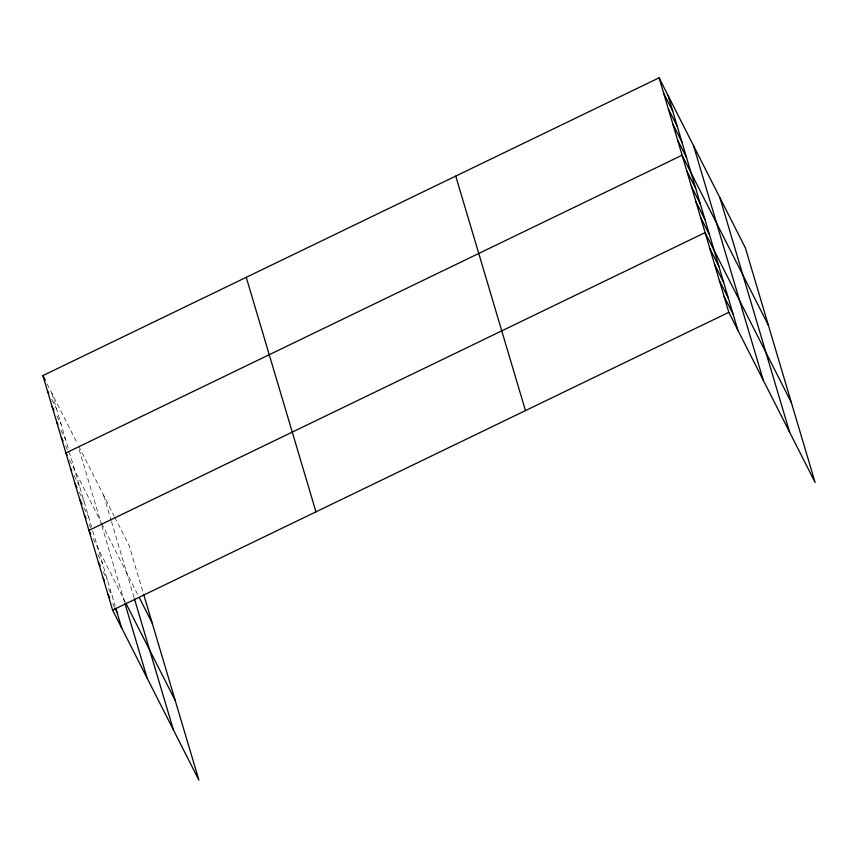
<?xml version="1.0" encoding="UTF-8"?>
<svg xmlns="http://www.w3.org/2000/svg" width="858" height="858" viewBox="0 0 858 858"><rect width="100%" height="100%" fill="white"/><g stroke="black" fill="none" stroke-linecap="round" stroke-linejoin="round"><path stroke-width="0.64" stroke-dasharray="4.29 3.22" d="M47.104 383.891L77.413 443.629M78.614 445.978L114.114 515.969M114.693 517.106L129.183 545.667L142.986 592.095M51.716 399.367L56.521 408.848M56.918 416.023L61.122 424.324M60.918 430.319L65.723 439.8M65.519 445.795L67.921 450.536M68.522 451.726L70.324 455.276L91.57 526.715M69.519 460.092L100.429 521.02M101.619 523.369L138.288 595.645M74.12 475.568L79.537 486.239M79.322 492.235L84.138 501.716M83.923 507.711L88.739 517.192M89.125 524.377L93.34 532.668L115.079 605.802M93.125 538.663L125.225 601.941M97.866 554.611L102.681 564.092M103.217 571.75L107.422 580.04M108.558 588.878L112.162 595.988M112.698 603.646L114.5 607.196M103.689 495.409L111.122 520.409M111.476 521.6L134.127 597.801M79.183 449.581L101.491 524.592M101.845 525.782L124.528 602.091M51.92 393.372L68.554 449.324"/><path stroke-width="1.29" d="M143.694 594.476L198.906 780.179L112.623 610.102L42.9 375.589L659.094 77.821L745.377 247.898L815.1 482.411L728.817 312.333L659.094 77.821M112.623 610.102L728.817 312.333M663.695 93.297L672.715 111.079M668.296 108.773L677.316 126.555M672.897 124.249L681.917 142.031M677.498 139.736L686.518 157.507M768.382 325.279L682.099 155.212L65.905 452.981L67.117 455.351M686.7 170.688L695.72 188.47M691.301 186.165L700.321 203.947M695.902 201.641L704.922 219.423M700.503 217.128L709.523 234.899M791.398 402.67L705.104 232.604L88.921 530.373L90.723 533.923M709.856 248.552L718.875 266.323M714.596 264.5L723.616 282.271M719.336 280.448L728.356 298.219M724.077 296.385L733.097 314.167M42.9 375.589L45.302 380.33M47.501 391.066L48.702 393.436M52.102 406.542L53.904 410.103M56.703 422.018L57.904 424.399M61.304 437.505L63.117 441.055M139.446 597.929L152.198 623.058M70.517 468.457L71.718 470.827M75.118 483.933L76.92 487.494M79.719 499.41L82.121 504.161M84.32 514.897L86.122 518.447M125.826 603.11L175.204 700.45M98.402 562.269L100.204 565.819M103.142 578.217L104.344 580.587M107.883 594.165L109.685 597.715M115.101 608.386L116.903 611.936M719.873 197.64L789.607 432.153M693.607 145.86L763.33 380.373M668.114 95.603L737.837 330.115M455.748 176.083L525.471 410.607M246.246 277.327L315.969 511.84M134.481 598.991L173.413 729.922M124.893 603.313L147.147 678.142M115.809 608.258L121.643 627.884"/></g></svg>
